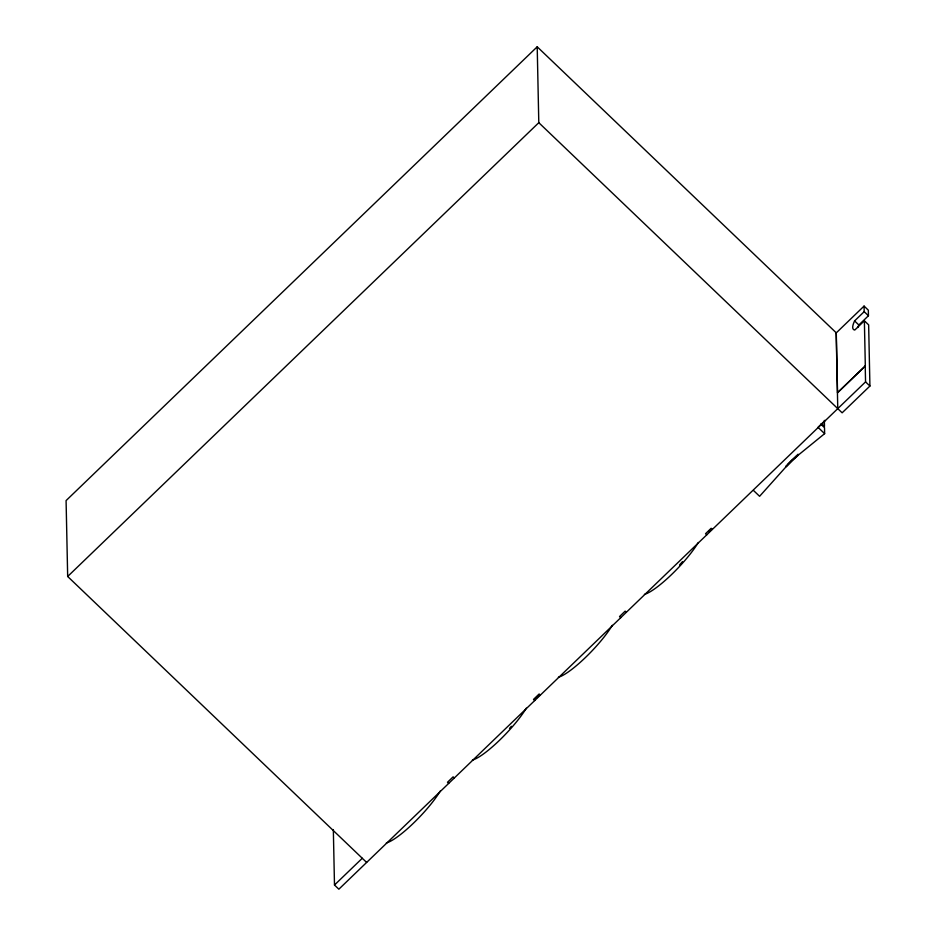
<?xml version="1.0" encoding="UTF-8"?>
<svg xmlns="http://www.w3.org/2000/svg" width="936" height="936" viewBox="0 0 936 936"><rect width="100%" height="100%" fill="white"/><g stroke="black" fill="none" stroke-linecap="round" stroke-linejoin="round"><path stroke-width="1.4" d="M836.281 332.853L864.068 306.095L864.185 311.665L854.591 320.908A48.777 9.863 -46.3 0 0 854.779 330.034L864.373 320.791L865.32 365.953L837.533 392.722L836.281 332.853L537.205 46.8L66.082 500.596L67.673 576.482L366.643 862.43M67.673 576.482L538.797 122.686L537.205 46.8M857.797 327.518A48.777 9.863 -46.3 0 1 858.85 324.979L868.444 315.736L868.327 310.167L864.068 306.095M865.32 365.953L837.533 392.722M865.215 365.859L865.554 381.876L338.855 889.2L334.491 885.023L362.279 858.265M536.071 698.268L539.768 694.711M709.032 531.66L711.805 528.992M825.119 420.44L817.994 427.307L824.628 433.66L791.739 460.43L759.599 496.302L753.41 490.394M787.176 464.619L797.027 455.142M864.279 320.697L868.643 324.862L869.918 386.041L842.131 412.811L538.797 122.686M864.08 311.571L868.444 315.736M854.591 320.908L858.85 324.979M865.554 381.876L869.918 386.041M821.632 423.645L824.476 426.371L824.359 420.404M820.708 424.066L824.511 427.693L824.628 433.66M712.366 529.437L711.161 528.29L705.557 533.695L706.75 534.842M626.336 612.284L625.143 611.149L619.538 616.555L620.732 617.702M540.318 695.144L539.124 694.009L533.508 699.414L534.713 700.549M454.299 778.003L453.106 776.857L447.49 782.262L448.683 783.409M836.176 332.76L837.767 408.634M798.01 454.182L798.034 455.305L786.217 466.69L786.193 465.566M333.333 829.577L334.491 885.023M682.484 561.659A39.055 7.897 -46.3 0 1 679.583 564.888M698.326 542.459A44.062 8.915 -46.3 0 1 644.413 594.383M511.384 726.289A39.055 7.897 -46.3 0 1 509.488 728.442M526.289 708.166A44.062 8.915 -46.3 0 1 472.376 760.102M440.271 791.025A44.062 8.915 -46.3 0 1 386.346 842.962M612.308 625.307A44.062 8.915 -46.3 0 1 558.394 677.243"/></g></svg>
